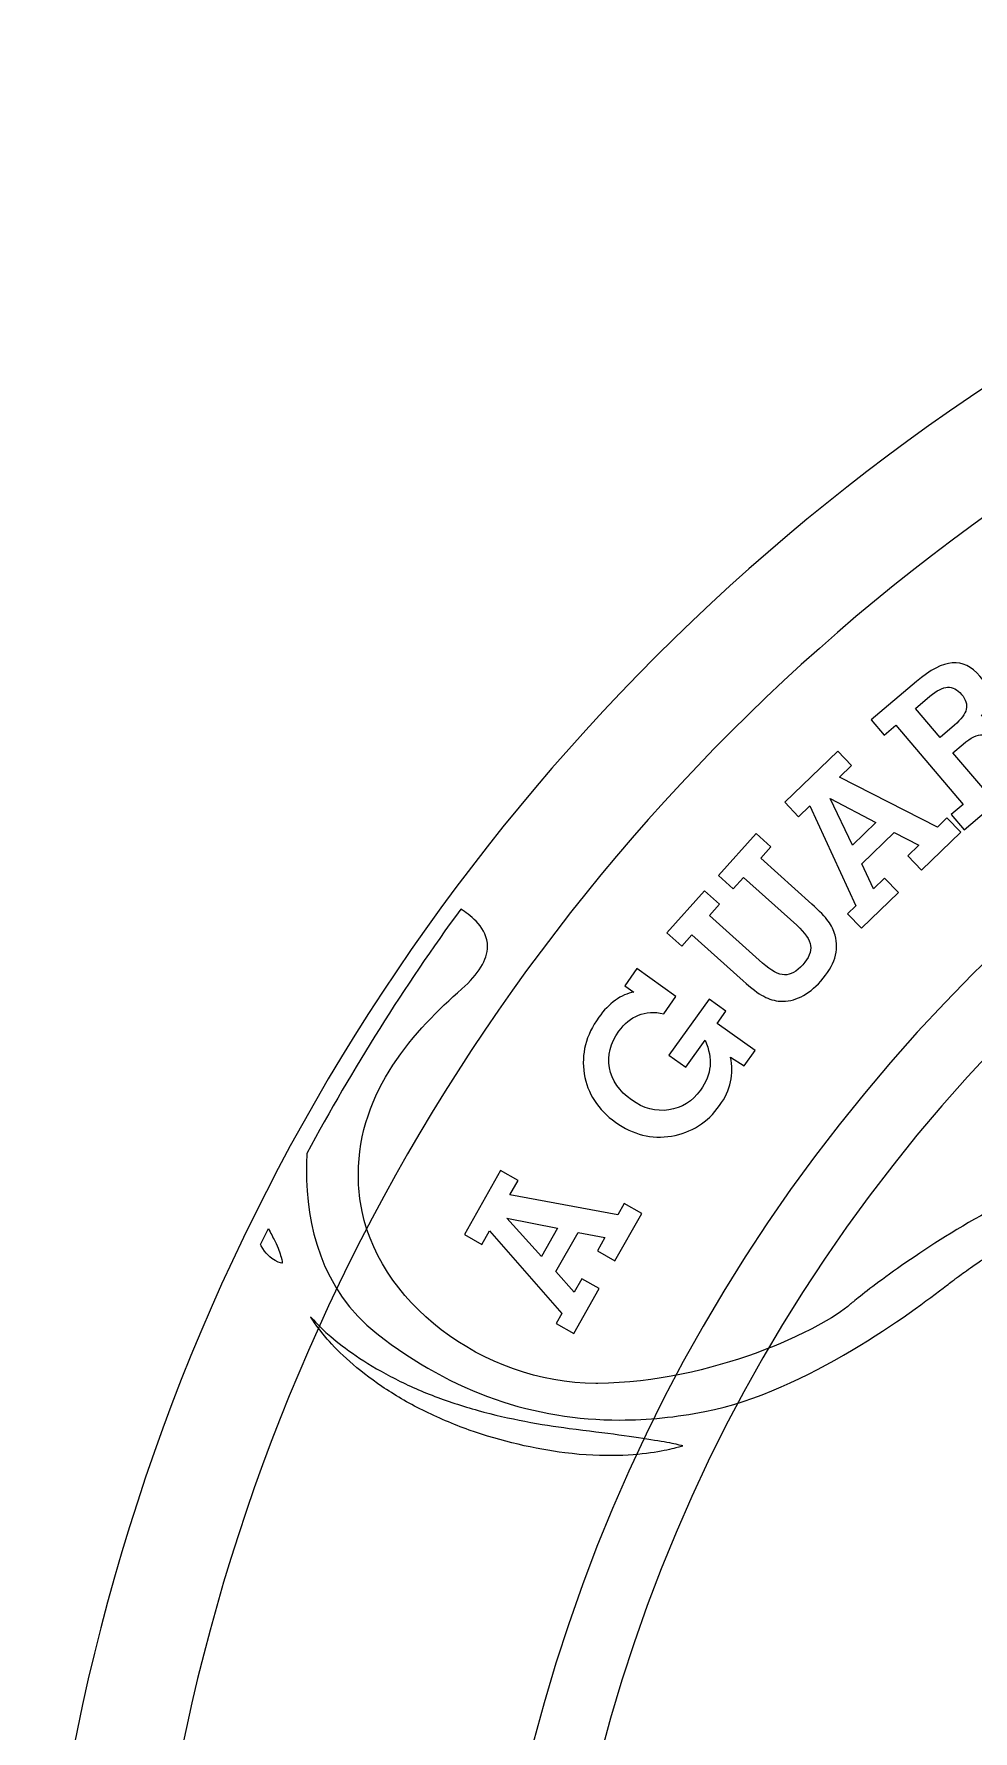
# Model space of a CAD drawing. Header units: millimetres. Extents: x -30 to 30, y -30 to 30.
# Drawn here: x -30 to -16.74, y 6.04 to 30 of the extents above; entities that cross this region are included whole.
import ezdxf

# ---------------------------------------------------------------- set-up
doc = ezdxf.new("R2010")
doc.units = ezdxf.units.MM
doc.header["$MEASUREMENT"] = 0
doc.layers.add('Camada 1', color=7, linetype='Continuous')

msp = doc.modelspace()

# ---------------------------------------------------------------- linework, layer by layer
at = {"layer": 'Camada 1', "lineweight": 9}
for points, knots in [([(0, 30), (16.5685, 30), (30, 16.5685), (30, 0), (30, 0), (30, -16.5686), (16.5685, -30), (0, -30), (0, -30), (-16.5685, -30), (-30, -16.5686), (-30, 0), (-30, 0), (-30, 16.5685), (-16.5685, 30), (0, 30)], [0, 0, 0, 0, 0.2, 0.2, 0.2, 0.2, 0.4, 0.4, 0.4, 0.4, 0.6, 0.6, 0.6, 0.6, 1, 1, 1, 1]), ([(0, 28.5), (15.7401, 28.5), (28.5, 15.7401), (28.5, 0), (28.5, 0), (28.5, -15.7401), (15.7401, -28.5), (0, -28.5), (0, -28.5), (-15.7401, -28.5), (-28.5, -15.7401), (-28.5, 0), (-28.5, 0), (-28.5, 15.7401), (-15.7401, 28.5), (0, 28.5)], [0, 0, 0, 0, 0.2, 0.2, 0.2, 0.2, 0.4, 0.4, 0.4, 0.4, 0.6, 0.6, 0.6, 0.6, 1, 1, 1, 1]), ([(0.0541, 23.6848), (13.1709, 23.6848), (23.8041, 13.0516), (23.8041, -0.0652), (23.8041, -0.0652), (23.8041, -13.182), (13.1709, -23.8152), (0.0541, -23.8152), (0.0541, -23.8152), (-13.0627, -23.8152), (-23.6959, -13.182), (-23.6959, -0.0652), (-23.6959, -0.0652), (-23.6959, 13.0516), (-13.0627, 23.6848), (0.0541, 23.6848)], [0, 0, 0, 0, 0.2, 0.2, 0.2, 0.2, 0.4, 0.4, 0.4, 0.4, 0.6, 0.6, 0.6, 0.6, 1, 1, 1, 1]), ([(0, 22.7174), (12.5464, 22.7174), (22.7174, 12.5464), (22.7174, 0), (22.7174, 0), (22.7174, -12.5464), (12.5464, -22.7174), (0, -22.7174), (0, -22.7174), (-12.5464, -22.7174), (-22.7174, -12.5464), (-22.7174, 0), (-22.7174, 0), (-22.7174, 12.5464), (-12.5464, 22.7174), (0, 22.7174)], [0, 0, 0, 0, 0.2, 0.2, 0.2, 0.2, 0.4, 0.4, 0.4, 0.4, 0.6, 0.6, 0.6, 0.6, 1, 1, 1, 1]), ([(-16.601, 19.356), (-16.601, 19.356), (-16.4138, 19.5143), (-16.4138, 19.5143), (-16.4138, 19.5143), (-16.4138, 19.5143), (-16.2311, 19.2988), (-16.2311, 19.2988), (-16.2311, 19.2988), (-16.2311, 19.2988), (-16.8636, 18.7633), (-16.8636, 18.7633), (-16.8636, 18.7633), (-16.8636, 18.7633), (-17.0462, 18.9789), (-17.0462, 18.9789), (-17.0462, 18.9789), (-17.0462, 18.9789), (-16.8789, 19.1204), (-16.8789, 19.1204), (-16.8789, 19.1204), (-16.8789, 19.1204), (-17.8279, 20.2406), (-17.8279, 20.2406), (-17.8279, 20.2406), (-17.8279, 20.2406), (-17.9952, 20.0991), (-17.9952, 20.0991), (-17.9952, 20.0991), (-17.9952, 20.0991), (-18.1779, 20.3145), (-18.1779, 20.3145), (-18.1779, 20.3145), (-18.1779, 20.3145), (-17.537, 20.8576), (-17.537, 20.8576), (-17.537, 20.8576), (-17.3427, 21.022), (-17.1738, 21.1099), (-17.0307, 21.1213), (-17.0307, 21.1213), (-16.8872, 21.1328), (-16.7573, 21.07), (-16.6409, 20.9329), (-16.6409, 20.9329), (-16.5685, 20.8473), (-16.5305, 20.7577), (-16.5264, 20.6641), (-16.5264, 20.6641), (-16.5226, 20.5704), (-16.5523, 20.4709), (-16.616, 20.3655), (-16.616, 20.3655), (-16.5292, 20.4209), (-16.4509, 20.4422), (-16.3804, 20.4286), (-16.3804, 20.4286), (-16.31, 20.4155), (-16.2392, 20.3666), (-16.1677, 20.2825), (-16.1677, 20.2825), (-16.1677, 20.2825), (-15.892, 19.9568), (-15.892, 19.9568), (-15.892, 19.9568), (-15.892, 19.9568), (-15.7445, 20.0816), (-15.7445, 20.0816), (-15.7445, 20.0816), (-15.7445, 20.0816), (-15.5619, 19.866), (-15.5619, 19.866), (-15.5619, 19.866), (-15.5619, 19.866), (-15.9901, 19.5035), (-15.9901, 19.5035), (-15.9901, 19.5035), (-15.9901, 19.5035), (-16.3209, 19.8938), (-16.3209, 19.8938), (-16.3209, 19.8938), (-16.4345, 20.0277), (-16.5286, 20.0978), (-16.6033, 20.1034), (-16.6033, 20.1034), (-16.6776, 20.109), (-16.7692, 20.0662), (-16.8774, 19.9742), (-16.8774, 19.9742), (-16.8774, 19.9742), (-17.0215, 19.8522), (-17.0215, 19.8522), (-17.0215, 19.8522), (-17.0215, 19.8522), (-16.601, 19.356), (-16.601, 19.356)], [0, 0, 0, 0, 0.04, 0.04, 0.04, 0.04, 0.08, 0.08, 0.08, 0.08, 0.12, 0.12, 0.12, 0.12, 0.16, 0.16, 0.16, 0.16, 0.2, 0.2, 0.2, 0.2, 0.24, 0.24, 0.24, 0.24, 0.28, 0.28, 0.28, 0.28, 0.32, 0.32, 0.32, 0.32, 0.36, 0.36, 0.36, 0.36, 0.4, 0.4, 0.4, 0.4, 0.44, 0.44, 0.44, 0.44, 0.48, 0.48, 0.48, 0.48, 0.52, 0.52, 0.52, 0.52, 0.56, 0.56, 0.56, 0.56, 0.6, 0.6, 0.6, 0.6, 0.64, 0.64, 0.64, 0.64, 0.68, 0.68, 0.68, 0.68, 0.72, 0.72, 0.72, 0.72, 0.76, 0.76, 0.76, 0.76, 0.8, 0.8, 0.8, 0.8, 0.84, 0.84, 0.84, 0.84, 0.88, 0.88, 0.88, 0.88, 0.92, 0.92, 0.92, 0.92, 1, 1, 1, 1]), ([(-17.55, 20.4762), (-17.55, 20.4762), (-17.2042, 20.0677), (-17.2042, 20.0677), (-17.2042, 20.0677), (-17.2042, 20.0677), (-17.0015, 20.2397), (-17.0015, 20.2397), (-17.0015, 20.2397), (-16.905, 20.321), (-16.8496, 20.3964), (-16.8336, 20.4655), (-16.8336, 20.4655), (-16.8182, 20.5345), (-16.8404, 20.6043), (-16.9002, 20.6751), (-16.9002, 20.6751), (-16.9604, 20.7465), (-17.0262, 20.7803), (-17.0972, 20.776), (-17.0972, 20.776), (-17.1678, 20.7722), (-17.2513, 20.7294), (-17.3472, 20.648), (-17.3472, 20.648), (-17.3472, 20.648), (-17.55, 20.4762), (-17.55, 20.4762)], [0, 0, 0, 0, 0.125, 0.125, 0.125, 0.125, 0.25, 0.25, 0.25, 0.25, 0.375, 0.375, 0.375, 0.375, 0.5, 0.5, 0.5, 0.5, 0.625, 0.625, 0.625, 0.625, 0.75, 0.75, 0.75, 0.75, 1, 1, 1, 1]), ([(-18.1416, 17.9317), (-18.1416, 17.9317), (-17.9858, 18.0822), (-17.9858, 18.0822), (-17.9858, 18.0822), (-17.9858, 18.0822), (-17.7897, 17.879), (-17.7897, 17.879), (-17.7897, 17.879), (-17.7897, 17.879), (-18.3128, 17.3734), (-18.3128, 17.3734), (-18.3128, 17.3734), (-18.3128, 17.3734), (-18.5089, 17.5766), (-18.5089, 17.5766), (-18.5089, 17.5766), (-18.5089, 17.5766), (-18.3931, 17.6885), (-18.3931, 17.6885), (-18.3931, 17.6885), (-18.3931, 17.6885), (-19.0437, 19.1001), (-19.0437, 19.1001), (-19.0437, 19.1001), (-19.0437, 19.1001), (-19.2013, 18.9481), (-19.2013, 18.9481), (-19.2013, 18.9481), (-19.2013, 18.9481), (-19.3974, 19.1514), (-19.3974, 19.1514), (-19.3974, 19.1514), (-19.3974, 19.1514), (-18.6491, 19.8739), (-18.6491, 19.8739), (-18.6491, 19.8739), (-18.6491, 19.8739), (-18.4529, 19.6706), (-18.4529, 19.6706), (-18.4529, 19.6706), (-18.4529, 19.6706), (-18.6214, 19.5079), (-18.6214, 19.5079), (-18.6214, 19.5079), (-18.6214, 19.5079), (-17.2403, 18.8019), (-17.2403, 18.8019), (-17.2403, 18.8019), (-17.2403, 18.8019), (-17.1062, 18.9312), (-17.1062, 18.9312), (-17.1062, 18.9312), (-17.1062, 18.9312), (-16.9101, 18.728), (-16.9101, 18.728), (-16.9101, 18.728), (-16.9101, 18.728), (-17.4642, 18.1927), (-17.4642, 18.1927), (-17.4642, 18.1927), (-17.4642, 18.1927), (-17.6608, 18.3959), (-17.6608, 18.3959), (-17.6608, 18.3959), (-17.6608, 18.3959), (-17.5038, 18.5474), (-17.5038, 18.5474), (-17.5038, 18.5474), (-17.5038, 18.5474), (-17.8495, 18.7266), (-17.8495, 18.7266), (-17.8495, 18.7266), (-17.8495, 18.7266), (-18.3085, 18.2831), (-18.3085, 18.2831), (-18.3085, 18.2831), (-18.3085, 18.2831), (-18.1416, 17.9317), (-18.1416, 17.9317)], [0, 0, 0, 0, 0.047619, 0.047619, 0.047619, 0.047619, 0.0952381, 0.0952381, 0.0952381, 0.0952381, 0.1428571, 0.1428571, 0.1428571, 0.1428571, 0.1904762, 0.1904762, 0.1904762, 0.1904762, 0.2380952, 0.2380952, 0.2380952, 0.2380952, 0.2857143, 0.2857143, 0.2857143, 0.2857143, 0.3333333, 0.3333333, 0.3333333, 0.3333333, 0.3809524, 0.3809524, 0.3809524, 0.3809524, 0.4285714, 0.4285714, 0.4285714, 0.4285714, 0.4761905, 0.4761905, 0.4761905, 0.4761905, 0.5238095, 0.5238095, 0.5238095, 0.5238095, 0.5714286, 0.5714286, 0.5714286, 0.5714286, 0.6190476, 0.6190476, 0.6190476, 0.6190476, 0.6666667, 0.6666667, 0.6666667, 0.6666667, 0.7142857, 0.7142857, 0.7142857, 0.7142857, 0.7619048, 0.7619048, 0.7619048, 0.7619048, 0.8095238, 0.8095238, 0.8095238, 0.8095238, 0.8571429, 0.8571429, 0.8571429, 0.8571429, 0.9047619, 0.9047619, 0.9047619, 0.9047619, 1, 1, 1, 1]), ([(-18.4421, 18.5469), (-18.4421, 18.5469), (-18.1109, 18.8663), (-18.1109, 18.8663), (-18.1109, 18.8663), (-18.1109, 18.8663), (-18.7545, 19.2031), (-18.7545, 19.2031), (-18.7545, 19.2031), (-18.7545, 19.2031), (-18.4421, 18.5469), (-18.4421, 18.5469)], [0, 0, 0, 0, 0.25, 0.25, 0.25, 0.25, 0.5, 0.5, 0.5, 0.5, 1, 1, 1, 1]), ([(-19.7088, 16.8793), (-19.5888, 16.7716), (-19.4861, 16.7168), (-19.401, 16.7152), (-19.401, 16.7152), (-19.3155, 16.7131), (-19.2295, 16.7605), (-19.1431, 16.8568), (-19.1431, 16.8568), (-19.0569, 16.9525), (-19.02, 17.0426), (-19.0321, 17.1278), (-19.0321, 17.1278), (-19.0442, 17.2126), (-19.1092, 17.3085), (-19.228, 17.4148), (-19.228, 17.4148), (-19.228, 17.4148), (-19.9803, 18.0902), (-19.9803, 18.0902), (-19.9803, 18.0902), (-19.9803, 18.0902), (-20.1235, 17.9303), (-20.1235, 17.9303), (-20.1235, 17.9303), (-20.1235, 17.9303), (-20.3338, 18.1191), (-20.3338, 18.1191), (-20.3338, 18.1191), (-20.3338, 18.1191), (-19.8027, 18.7106), (-19.8027, 18.7106), (-19.8027, 18.7106), (-19.8027, 18.7106), (-19.5924, 18.5219), (-19.5924, 18.5219), (-19.5924, 18.5219), (-19.5924, 18.5219), (-19.736, 18.3621), (-19.736, 18.3621), (-19.736, 18.3621), (-19.736, 18.3621), (-19.0146, 17.7142), (-19.0146, 17.7142), (-19.0146, 17.7142), (-18.9052, 17.6161), (-18.8277, 17.5356), (-18.7825, 17.4727), (-18.7825, 17.4727), (-18.7374, 17.4097), (-18.705, 17.3441), (-18.6857, 17.2748), (-18.6857, 17.2748), (-18.6554, 17.1683), (-18.6572, 17.0611), (-18.6909, 16.9532), (-18.6909, 16.9532), (-18.7246, 16.8447), (-18.7903, 16.7361), (-18.8885, 16.6268), (-18.8885, 16.6268), (-18.9781, 16.5267), (-19.0709, 16.4531), (-19.1663, 16.4063), (-19.1663, 16.4063), (-19.2616, 16.359), (-19.3596, 16.3381), (-19.4607, 16.3436), (-19.4607, 16.3436), (-19.5382, 16.3479), (-19.6162, 16.371), (-19.694, 16.4126), (-19.694, 16.4126), (-19.7722, 16.454), (-19.8695, 16.5272), (-19.9863, 16.632), (-19.9863, 16.632), (-19.9863, 16.632), (-20.7078, 17.2798), (-20.7078, 17.2798), (-20.7078, 17.2798), (-20.7078, 17.2798), (-20.8511, 17.12), (-20.8511, 17.12), (-20.8511, 17.12), (-20.8511, 17.12), (-21.0614, 17.3088), (-21.0614, 17.3088), (-21.0614, 17.3088), (-21.0614, 17.3088), (-20.5278, 17.9032), (-20.5278, 17.9032), (-20.5278, 17.9032), (-20.5278, 17.9032), (-20.3175, 17.7145), (-20.3175, 17.7145), (-20.3175, 17.7145), (-20.3175, 17.7145), (-20.4613, 17.5546), (-20.4613, 17.5546), (-20.4613, 17.5546), (-20.4613, 17.5546), (-19.7088, 16.8793), (-19.7088, 16.8793)], [0, 0, 0, 0, 0.037037, 0.037037, 0.037037, 0.037037, 0.0740741, 0.0740741, 0.0740741, 0.0740741, 0.1111111, 0.1111111, 0.1111111, 0.1111111, 0.1481481, 0.1481481, 0.1481481, 0.1481481, 0.1851852, 0.1851852, 0.1851852, 0.1851852, 0.2222222, 0.2222222, 0.2222222, 0.2222222, 0.2592593, 0.2592593, 0.2592593, 0.2592593, 0.2962963, 0.2962963, 0.2962963, 0.2962963, 0.3333333, 0.3333333, 0.3333333, 0.3333333, 0.3703704, 0.3703704, 0.3703704, 0.3703704, 0.4074074, 0.4074074, 0.4074074, 0.4074074, 0.4444444, 0.4444444, 0.4444444, 0.4444444, 0.4814815, 0.4814815, 0.4814815, 0.4814815, 0.5185185, 0.5185185, 0.5185185, 0.5185185, 0.5555556, 0.5555556, 0.5555556, 0.5555556, 0.5925926, 0.5925926, 0.5925926, 0.5925926, 0.6296296, 0.6296296, 0.6296296, 0.6296296, 0.6666667, 0.6666667, 0.6666667, 0.6666667, 0.7037037, 0.7037037, 0.7037037, 0.7037037, 0.7407407, 0.7407407, 0.7407407, 0.7407407, 0.7777778, 0.7777778, 0.7777778, 0.7777778, 0.8148148, 0.8148148, 0.8148148, 0.8148148, 0.8518519, 0.8518519, 0.8518519, 0.8518519, 0.8888889, 0.8888889, 0.8888889, 0.8888889, 0.9259259, 0.9259259, 0.9259259, 0.9259259, 1, 1, 1, 1]), ([(-23.9729, 17.6444), (-23.9087, 17.6052), (-23.8261, 17.5472), (-23.7538, 17.4711), (-23.7538, 17.4711), (-23.6767, 17.3898), (-23.6108, 17.2869), (-23.5967, 17.1649), (-23.5967, 17.1649), (-23.5949, 17.149), (-23.594, 17.1329), (-23.594, 17.1168), (-23.594, 17.1168), (-23.5945, 16.925), (-23.7206, 16.725), (-23.9565, 16.5177), (-23.9565, 16.5177), (-24.6051, 15.9479), (-25.4188, 15.0827), (-25.4185, 13.8973), (-25.4185, 13.8973), (-25.4185, 13.7694), (-25.409, 13.6379), (-25.3889, 13.5024), (-25.3889, 13.5024), (-25.2863, 12.8112), (-24.8541, 12.1714), (-24.2473, 11.7051), (-24.2473, 11.7051), (-23.6405, 11.2388), (-22.8606, 10.9468), (-22.0658, 10.947), (-22.0658, 10.947), (-22.0658, 10.947), (-22.066, 10.947), (-22.066, 10.947), (-22.066, 10.947), (-22.066, 10.947), (-22.035, 10.9471), (-22.035, 10.9471), (-22.035, 10.9471), (-22.035, 10.9471), (-22.0353, 10.9471), (-22.0353, 10.9471), (-22.0353, 10.9471), (-21.2295, 10.9547), (-20.4412, 11.1428), (-19.8021, 11.3759), (-19.8021, 11.3759), (-19.4825, 11.4924), (-19.2002, 11.6202), (-18.9718, 11.7417), (-18.9718, 11.7417), (-18.7435, 11.8631), (-18.5688, 11.979), (-18.4662, 12.0689), (-18.4662, 12.0689), (-18.4662, 12.0689), (-18.4661, 12.0689), (-18.4661, 12.0689), (-18.4661, 12.0689), (-18.4611, 12.0734), (-18.4142, 12.1128), (-18.328, 12.1809), (-18.328, 12.1809), (-18.0269, 12.4182), (-17.2584, 12.9938), (-16.2691, 13.5111), (-16.2691, 13.5111), (-15.2796, 14.0282), (-14.0693, 14.4883), (-12.8799, 14.4887), (-12.8799, 14.4887), (-12.8226, 14.4887), (-12.7649, 14.4876), (-12.7087, 14.4854), (-12.7087, 14.4854), (-11.5493, 14.4399), (-10.6774, 14.3044), (-9.9706, 14.0912), (-9.9706, 14.0912), (-9.2638, 13.8781), (-8.723, 13.5869), (-8.2279, 13.2336), (-8.2279, 13.2336), (-8.2279, 13.2336), (-8.1795, 13.1991), (-8.1795, 13.1991), (-8.1795, 13.1991), (-8.1795, 13.1991), (-8.2292, 13.166), (-8.2292, 13.166), (-8.2292, 13.166), (-8.4529, 13.0165), (-8.6589, 12.9822), (-8.7953, 12.9824), (-8.7953, 12.9824), (-8.8993, 12.9824), (-8.9631, 13.0016), (-8.9675, 13.003), (-8.9675, 13.003), (-8.9675, 13.003), (-8.9679, 13.0032), (-8.9679, 13.0032), (-8.9679, 13.0032), (-8.9679, 13.0032), (-8.9677, 13.0031), (-8.9677, 13.0031), (-8.9677, 13.0031), (-8.9685, 13.0033), (-9.1188, 13.0507), (-9.3072, 13.122), (-9.3072, 13.122), (-9.4958, 13.1935), (-9.7218, 13.2881), (-9.8777, 13.3862), (-9.8777, 13.3862), (-9.9439, 13.4282), (-10.072, 13.4861), (-10.2514, 13.5468), (-10.2514, 13.5468), (-10.7904, 13.7295), (-11.7954, 13.9442), (-13.0972, 13.9441), (-13.0972, 13.9441), (-13.1426, 13.9441), (-13.1883, 13.9438), (-13.2344, 13.9433), (-13.2344, 13.9433), (-14.128, 13.9334), (-15.0309, 13.5812), (-15.7273, 13.2165), (-15.7273, 13.2165), (-16.0755, 13.0342), (-16.3722, 12.8492), (-16.591, 12.7033), (-16.591, 12.7033), (-16.7005, 12.6304), (-16.7903, 12.5672), (-16.8576, 12.5189), (-16.8576, 12.5189), (-16.925, 12.4706), (-16.9689, 12.4378), (-16.9891, 12.4237), (-16.9891, 12.4237), (-17.0052, 12.4125), (-17.0497, 12.3778), (-17.1147, 12.3277), (-17.1147, 12.3277), (-17.3434, 12.1516), (-17.8372, 11.7772), (-18.4523, 11.4119), (-18.4523, 11.4119), (-19.0678, 11.0466), (-19.8041, 10.6897), (-20.5239, 10.5497), (-20.5239, 10.5497), (-20.929, 10.4711), (-21.33, 10.43), (-21.726, 10.43), (-21.726, 10.43), (-22.9269, 10.4297), (-24.0801, 10.8085), (-25.1555, 11.6499), (-25.1555, 11.6499), (-25.948, 12.2705), (-26.1514, 13.1853), (-26.1516, 13.9625), (-26.1516, 13.9625), (-26.1516, 14.041), (-26.1495, 14.1181), (-26.1457, 14.1935), (-26.1457, 14.1935), (-25.4988, 15.3955), (-24.7718, 16.5477), (-23.9729, 17.6444)], [0, 0, 0, 0, 0.0222222, 0.0222222, 0.0222222, 0.0222222, 0.0444444, 0.0444444, 0.0444444, 0.0444444, 0.0666667, 0.0666667, 0.0666667, 0.0666667, 0.0888889, 0.0888889, 0.0888889, 0.0888889, 0.1111111, 0.1111111, 0.1111111, 0.1111111, 0.1333333, 0.1333333, 0.1333333, 0.1333333, 0.1555556, 0.1555556, 0.1555556, 0.1555556, 0.1777778, 0.1777778, 0.1777778, 0.1777778, 0.2, 0.2, 0.2, 0.2, 0.2222222, 0.2222222, 0.2222222, 0.2222222, 0.2444444, 0.2444444, 0.2444444, 0.2444444, 0.2666667, 0.2666667, 0.2666667, 0.2666667, 0.2888889, 0.2888889, 0.2888889, 0.2888889, 0.3111111, 0.3111111, 0.3111111, 0.3111111, 0.3333333, 0.3333333, 0.3333333, 0.3333333, 0.3555556, 0.3555556, 0.3555556, 0.3555556, 0.3777778, 0.3777778, 0.3777778, 0.3777778, 0.4, 0.4, 0.4, 0.4, 0.4222222, 0.4222222, 0.4222222, 0.4222222, 0.4444444, 0.4444444, 0.4444444, 0.4444444, 0.4666667, 0.4666667, 0.4666667, 0.4666667, 0.4888889, 0.4888889, 0.4888889, 0.4888889, 0.5111111, 0.5111111, 0.5111111, 0.5111111, 0.5333333, 0.5333333, 0.5333333, 0.5333333, 0.5555556, 0.5555556, 0.5555556, 0.5555556, 0.5777778, 0.5777778, 0.5777778, 0.5777778, 0.6, 0.6, 0.6, 0.6, 0.6222222, 0.6222222, 0.6222222, 0.6222222, 0.6444444, 0.6444444, 0.6444444, 0.6444444, 0.6666667, 0.6666667, 0.6666667, 0.6666667, 0.6888889, 0.6888889, 0.6888889, 0.6888889, 0.7111111, 0.7111111, 0.7111111, 0.7111111, 0.7333333, 0.7333333, 0.7333333, 0.7333333, 0.7555556, 0.7555556, 0.7555556, 0.7555556, 0.7777778, 0.7777778, 0.7777778, 0.7777778, 0.8, 0.8, 0.8, 0.8, 0.8222222, 0.8222222, 0.8222222, 0.8222222, 0.8444444, 0.8444444, 0.8444444, 0.8444444, 0.8666667, 0.8666667, 0.8666667, 0.8666667, 0.8888889, 0.8888889, 0.8888889, 0.8888889, 0.9111111, 0.9111111, 0.9111111, 0.9111111, 0.9333333, 0.9333333, 0.9333333, 0.9333333, 0.9555556, 0.9555556, 0.9555556, 0.9555556, 1, 1, 1, 1]), ([(-20.1625, 15.5549), (-20.1362, 15.4358), (-20.1359, 15.3192), (-20.1619, 15.2045), (-20.1619, 15.2045), (-20.1874, 15.0903), (-20.2392, 14.9787), (-20.3164, 14.8704), (-20.3164, 14.8704), (-20.4893, 14.629), (-20.7158, 14.4852), (-20.9964, 14.4396), (-20.9964, 14.4396), (-21.277, 14.3935), (-21.5401, 14.4578), (-21.7852, 14.6336), (-21.7852, 14.6336), (-22.0355, 14.8126), (-22.1834, 15.041), (-22.2286, 15.3183), (-22.2286, 15.3183), (-22.2738, 15.5956), (-22.2056, 15.8615), (-22.0233, 16.116), (-22.0233, 16.116), (-21.9523, 16.2153), (-21.8742, 16.2958), (-21.7888, 16.357), (-21.7888, 16.357), (-21.7038, 16.4182), (-21.6175, 16.4563), (-21.53, 16.471), (-21.53, 16.471), (-21.53, 16.471), (-21.6575, 16.5619), (-21.6575, 16.5619), (-21.6575, 16.5619), (-21.6575, 16.5619), (-21.4846, 16.8038), (-21.4846, 16.8038), (-21.4846, 16.8038), (-21.4846, 16.8038), (-20.9334, 16.4092), (-20.9334, 16.4092), (-20.9334, 16.4092), (-20.9334, 16.4092), (-21.1063, 16.1673), (-21.1063, 16.1673), (-21.1063, 16.1673), (-21.2383, 16.1953), (-21.3574, 16.188), (-21.463, 16.1461), (-21.463, 16.1461), (-21.569, 16.1038), (-21.6611, 16.0281), (-21.7392, 15.9189), (-21.7392, 15.9189), (-21.86, 15.7497), (-21.9042, 15.5768), (-21.8711, 15.4007), (-21.8711, 15.4007), (-21.8382, 15.2241), (-21.7345, 15.0736), (-21.5597, 14.9485), (-21.5597, 14.9485), (-21.3924, 14.8287), (-21.2172, 14.7822), (-21.0332, 14.809), (-21.0332, 14.809), (-20.8495, 14.8354), (-20.7009, 14.9278), (-20.5872, 15.0862), (-20.5872, 15.0862), (-20.5076, 15.1978), (-20.4624, 15.3104), (-20.4519, 15.4242), (-20.4519, 15.4242), (-20.441, 15.538), (-20.4644, 15.6604), (-20.5212, 15.791), (-20.5212, 15.791), (-20.5212, 15.791), (-20.7926, 15.4113), (-20.7926, 15.4113), (-20.7926, 15.4113), (-20.7926, 15.4113), (-21.0316, 15.5828), (-21.0316, 15.5828), (-21.0316, 15.5828), (-21.0316, 15.5828), (-20.466, 16.373), (-20.466, 16.373), (-20.466, 16.373), (-20.466, 16.373), (-20.2269, 16.2015), (-20.2269, 16.2015), (-20.2269, 16.2015), (-20.2269, 16.2015), (-20.3502, 16.03), (-20.3502, 16.03), (-20.3502, 16.03), (-20.3502, 16.03), (-19.813, 15.6458), (-19.813, 15.6458), (-19.813, 15.6458), (-19.813, 15.6458), (-19.9679, 15.4293), (-19.9679, 15.4293), (-19.9679, 15.4293), (-19.9679, 15.4293), (-20.1625, 15.5549), (-20.1625, 15.5549)], [0, 0, 0, 0, 0.0344828, 0.0344828, 0.0344828, 0.0344828, 0.0689655, 0.0689655, 0.0689655, 0.0689655, 0.1034483, 0.1034483, 0.1034483, 0.1034483, 0.137931, 0.137931, 0.137931, 0.137931, 0.1724138, 0.1724138, 0.1724138, 0.1724138, 0.2068966, 0.2068966, 0.2068966, 0.2068966, 0.2413793, 0.2413793, 0.2413793, 0.2413793, 0.2758621, 0.2758621, 0.2758621, 0.2758621, 0.3103448, 0.3103448, 0.3103448, 0.3103448, 0.3448276, 0.3448276, 0.3448276, 0.3448276, 0.3793103, 0.3793103, 0.3793103, 0.3793103, 0.4137931, 0.4137931, 0.4137931, 0.4137931, 0.4482759, 0.4482759, 0.4482759, 0.4482759, 0.4827586, 0.4827586, 0.4827586, 0.4827586, 0.5172414, 0.5172414, 0.5172414, 0.5172414, 0.5517241, 0.5517241, 0.5517241, 0.5517241, 0.5862069, 0.5862069, 0.5862069, 0.5862069, 0.6206897, 0.6206897, 0.6206897, 0.6206897, 0.6551724, 0.6551724, 0.6551724, 0.6551724, 0.6896552, 0.6896552, 0.6896552, 0.6896552, 0.7241379, 0.7241379, 0.7241379, 0.7241379, 0.7586207, 0.7586207, 0.7586207, 0.7586207, 0.7931034, 0.7931034, 0.7931034, 0.7931034, 0.8275862, 0.8275862, 0.8275862, 0.8275862, 0.862069, 0.862069, 0.862069, 0.862069, 0.8965517, 0.8965517, 0.8965517, 0.8965517, 0.9310345, 0.9310345, 0.9310345, 0.9310345, 1, 1, 1, 1]), ([(-22.3709, 12.2366), (-22.3709, 12.2366), (-22.2646, 12.4249), (-22.2646, 12.4249), (-22.2646, 12.4249), (-22.2646, 12.4249), (-22.0183, 12.2854), (-22.0183, 12.2854), (-22.0183, 12.2854), (-22.0183, 12.2854), (-22.3768, 11.6519), (-22.3768, 11.6519), (-22.3768, 11.6519), (-22.3768, 11.6519), (-22.6231, 11.7913), (-22.6231, 11.7913), (-22.6231, 11.7913), (-22.6231, 11.7913), (-22.5434, 11.9329), (-22.5434, 11.9329), (-22.5434, 11.9329), (-22.5434, 11.9329), (-23.5677, 13.1008), (-23.5677, 13.1008), (-23.5677, 13.1008), (-23.5677, 13.1008), (-23.6753, 12.9101), (-23.6753, 12.9101), (-23.6753, 12.9101), (-23.6753, 12.9101), (-23.9215, 13.0496), (-23.9215, 13.0496), (-23.9215, 13.0496), (-23.9215, 13.0496), (-23.4101, 13.9533), (-23.4101, 13.9533), (-23.4101, 13.9533), (-23.4101, 13.9533), (-23.1639, 13.814), (-23.1639, 13.814), (-23.1639, 13.814), (-23.1639, 13.814), (-23.279, 13.6106), (-23.279, 13.6106), (-23.279, 13.6106), (-23.279, 13.6106), (-21.755, 13.3249), (-21.755, 13.3249), (-21.755, 13.3249), (-21.755, 13.3249), (-21.6636, 13.4867), (-21.6636, 13.4867), (-21.6636, 13.4867), (-21.6636, 13.4867), (-21.4174, 13.3473), (-21.4174, 13.3473), (-21.4174, 13.3473), (-21.4174, 13.3473), (-21.796, 12.6779), (-21.796, 12.6779), (-21.796, 12.6779), (-21.796, 12.6779), (-22.0422, 12.8173), (-22.0422, 12.8173), (-22.0422, 12.8173), (-22.0422, 12.8173), (-21.9354, 13.0065), (-21.9354, 13.0065), (-21.9354, 13.0065), (-21.9354, 13.0065), (-22.3164, 13.0798), (-22.3164, 13.0798), (-22.3164, 13.0798), (-22.3164, 13.0798), (-22.6301, 12.5256), (-22.6301, 12.5256), (-22.6301, 12.5256), (-22.6301, 12.5256), (-22.3709, 12.2366), (-22.3709, 12.2366)], [0, 0, 0, 0, 0.047619, 0.047619, 0.047619, 0.047619, 0.0952381, 0.0952381, 0.0952381, 0.0952381, 0.1428571, 0.1428571, 0.1428571, 0.1428571, 0.1904762, 0.1904762, 0.1904762, 0.1904762, 0.2380952, 0.2380952, 0.2380952, 0.2380952, 0.2857143, 0.2857143, 0.2857143, 0.2857143, 0.3333333, 0.3333333, 0.3333333, 0.3333333, 0.3809524, 0.3809524, 0.3809524, 0.3809524, 0.4285714, 0.4285714, 0.4285714, 0.4285714, 0.4761905, 0.4761905, 0.4761905, 0.4761905, 0.5238095, 0.5238095, 0.5238095, 0.5238095, 0.5714286, 0.5714286, 0.5714286, 0.5714286, 0.6190476, 0.6190476, 0.6190476, 0.6190476, 0.6666667, 0.6666667, 0.6666667, 0.6666667, 0.7142857, 0.7142857, 0.7142857, 0.7142857, 0.7619048, 0.7619048, 0.7619048, 0.7619048, 0.8095238, 0.8095238, 0.8095238, 0.8095238, 0.8571429, 0.8571429, 0.8571429, 0.8571429, 0.9047619, 0.9047619, 0.9047619, 0.9047619, 1, 1, 1, 1]), ([(-22.8335, 12.7404), (-22.8335, 12.7404), (-22.6073, 13.1404), (-22.6073, 13.1404), (-22.6073, 13.1404), (-22.6073, 13.1404), (-23.3198, 13.2812), (-23.3198, 13.2812), (-23.3198, 13.2812), (-23.3198, 13.2812), (-22.8335, 12.7404), (-22.8335, 12.7404)], [0, 0, 0, 0, 0.25, 0.25, 0.25, 0.25, 0.5, 0.5, 0.5, 0.5, 1, 1, 1, 1]), ([(-26.5986, 12.9589), (-26.6264, 13.0115), (-26.6571, 13.0715), (-26.6884, 13.1343), (-26.6884, 13.1343), (-26.7253, 13.0587), (-26.7622, 12.9831), (-26.7984, 12.9071), (-26.7984, 12.9071), (-26.7984, 12.9071), (-26.7891, 12.8889), (-26.7891, 12.8889), (-26.7891, 12.8889), (-26.7351, 12.7808), (-26.6529, 12.7151), (-26.5948, 12.6807), (-26.5948, 12.6807), (-26.5308, 12.6479), (-26.4921, 12.6432), (-26.4921, 12.6432), (-26.4921, 12.6432), (-26.4921, 12.6432), (-26.4938, 12.6792), (-26.5102, 12.7316), (-26.5102, 12.7316), (-26.5228, 12.788), (-26.5494, 12.8605), (-26.5986, 12.9589)], [0, 0, 0, 0, 0.125, 0.125, 0.125, 0.125, 0.25, 0.25, 0.25, 0.25, 0.375, 0.375, 0.375, 0.375, 0.5, 0.5, 0.5, 0.5, 0.625, 0.625, 0.625, 0.625, 0.75, 0.75, 0.75, 0.75, 1, 1, 1, 1]), ([(-20.9351, 10.0368), (-20.8685, 10.0542), (-20.8362, 10.0657), (-20.8362, 10.0657), (-20.8362, 10.0657), (-20.8362, 10.0657), (-20.8697, 10.0761), (-20.9368, 10.0915), (-20.9368, 10.0915), (-21.004, 10.1073), (-21.1047, 10.1257), (-21.2385, 10.1479), (-21.2385, 10.1479), (-21.5066, 10.1942), (-21.9056, 10.2455), (-22.4403, 10.3125), (-22.4403, 10.3125), (-22.8345, 10.3619), (-23.2844, 10.4434), (-23.728, 10.5645), (-23.728, 10.5645), (-23.9488, 10.6268), (-24.1681, 10.6982), (-24.3773, 10.7789), (-24.3773, 10.7789), (-24.5858, 10.8603), (-24.7836, 10.951), (-24.9647, 11.0459), (-24.9647, 11.0459), (-25.3273, 11.235), (-25.6176, 11.4436), (-25.8083, 11.6078), (-25.8083, 11.6078), (-26.0001, 11.7717), (-26.0935, 11.8887), (-26.0935, 11.8887), (-26.0935, 11.8887), (-26.0935, 11.8887), (-26.023, 11.7608), (-25.8577, 11.5725), (-25.8577, 11.5725), (-25.6938, 11.3842), (-25.4328, 11.1373), (-25.0852, 10.9034), (-25.0852, 10.9034), (-24.9118, 10.7864), (-24.7182, 10.6721), (-24.5101, 10.5676), (-24.5101, 10.5676), (-24.3015, 10.464), (-24.0789, 10.3703), (-23.8516, 10.2884), (-23.8516, 10.2884), (-23.3955, 10.1283), (-22.9208, 10.0193), (-22.5041, 9.9671), (-22.5041, 9.9671), (-21.9368, 9.896), (-21.5126, 9.9321), (-21.2394, 9.9731), (-21.2394, 9.9731), (-21.1023, 9.9946), (-21.0016, 10.02), (-20.9351, 10.0368)], [0, 0, 0, 0, 0.0588235, 0.0588235, 0.0588235, 0.0588235, 0.1176471, 0.1176471, 0.1176471, 0.1176471, 0.1764706, 0.1764706, 0.1764706, 0.1764706, 0.2352941, 0.2352941, 0.2352941, 0.2352941, 0.2941176, 0.2941176, 0.2941176, 0.2941176, 0.3529412, 0.3529412, 0.3529412, 0.3529412, 0.4117647, 0.4117647, 0.4117647, 0.4117647, 0.4705882, 0.4705882, 0.4705882, 0.4705882, 0.5294118, 0.5294118, 0.5294118, 0.5294118, 0.5882353, 0.5882353, 0.5882353, 0.5882353, 0.6470588, 0.6470588, 0.6470588, 0.6470588, 0.7058824, 0.7058824, 0.7058824, 0.7058824, 0.7647059, 0.7647059, 0.7647059, 0.7647059, 0.8235294, 0.8235294, 0.8235294, 0.8235294, 0.8823529, 0.8823529, 0.8823529, 0.8823529, 1, 1, 1, 1])]:
    msp.add_open_spline(points, degree=3, knots=knots, dxfattribs=at)

doc.saveas('drawing.dxf')
